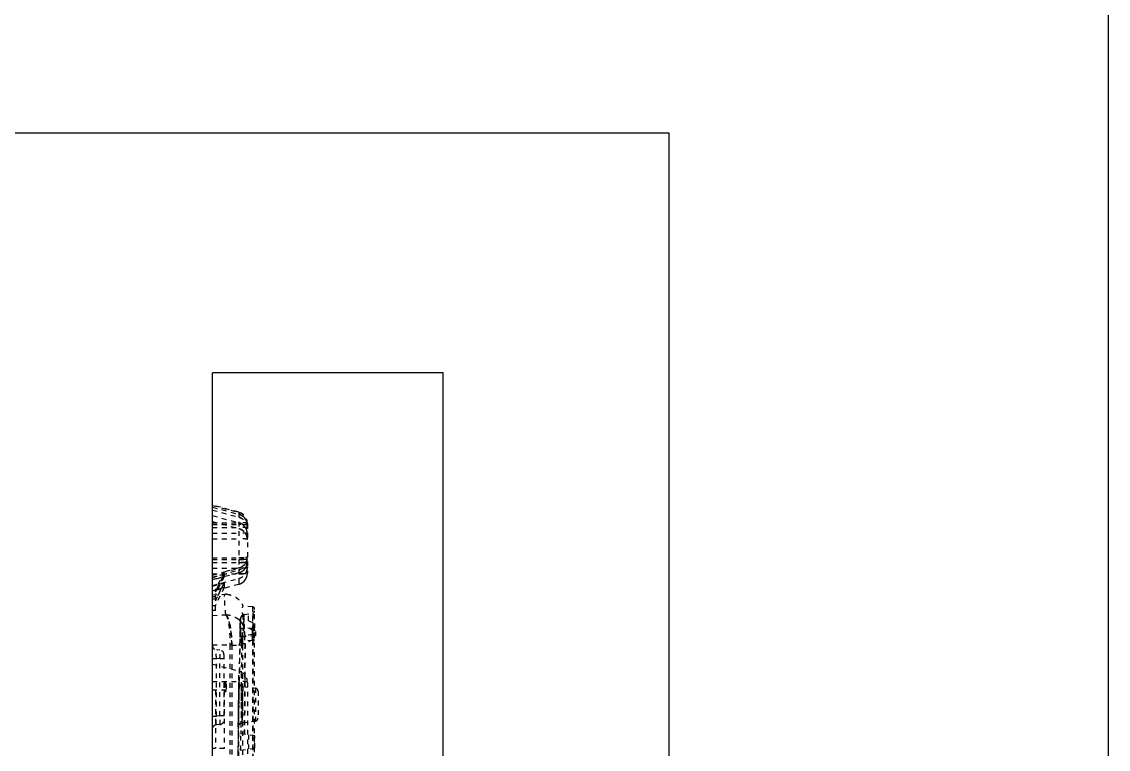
# Model space of a CAD drawing. Header units: millimetres. Extents: x -330 to 1028, y -2979 to 840.
# Drawn here: x 655.2 to 1028.4, y -1282.7 to -1032.8 of the extents above; entities that cross this region are included whole.
import ezdxf

# ---------------------------------------------------------------- set-up
doc = ezdxf.new("R2010")
doc.units = ezdxf.units.MM
doc.header["$LTSCALE"] = 16.335
doc.linetypes.add('HIDDEN', pattern=[0.2, 0.1, -0.1])
doc.layers.get('0').update_dxf_attribs({"linetype": 'CONTINUOUS'})
doc.layers.add('DEFAULT_2', color=8, linetype='HIDDEN')

msp = doc.modelspace()

# ---------------------------------------------------------------- linework, layer by layer
at = {"color": 7, "linetype": 'Continuous'}
for p, q in [((720.721, -1583.419), (720.721, -1153.419)), ((799.921, -1153.419), (720.721, -1153.419)), ((799.921, -1583.419), (799.921, -1153.419))]:
    msp.add_line(p, q, dxfattribs=at)
for points in [[(-330.231, 839.654), (1028.412, 839.654), (1028.412, -2979.398), (-330.231, -2979.398)], [(70.186, -1070.963), (877.486, -1070.963), (877.486, -1690.783), (70.186, -1690.783)]]:
    msp.add_lwpolyline(points, close=True)
at = {"layer": 'DEFAULT_2', "color": 8, "linetype": 'HIDDEN'}
for p, q in [((729.756, -1201.263), (720.721, -1198.842)), ((720.721, -1198.897), (729.756, -1201.318)), ((720.721, -1199.532), (729.756, -1201.952)), ((720.721, -1200.533), (729.756, -1202.951)), ((729.756, -1201.263), (729.756, -1226.036)), ((720.721, -1202.441), (729.756, -1204.856)), ((720.721, -1204.448), (729.756, -1206.86)), ((720.721, -1204.897), (729.756, -1204.897)), ((729.756, -1201.95), (729.756, -1201.952)), ((729.756, -1204.856), (729.756, -1204.848)), ((732.721, -1205.126), (732.721, -1222.16)), ((720.721, -1205.529), (729.756, -1205.529)), ((720.721, -1206.526), (729.756, -1206.526)), ((720.721, -1208.427), (729.756, -1208.427)), ((720.721, -1210.426), (729.756, -1210.426)), ((720.721, -1216.897), (729.756, -1216.897)), ((720.721, -1217.535), (729.756, -1217.535)), ((720.721, -1218.54), (729.756, -1218.54)), ((720.721, -1220.455), (729.756, -1220.455)), ((720.721, -1222.897), (729.756, -1220.476)), ((720.721, -1223.532), (729.756, -1221.112)), ((720.721, -1222.874), (724.379, -1221.894)), ((729.756, -1222.119), (720.721, -1224.54)), ((720.721, -1222.47), (729.756, -1222.47)), ((724.762, -1222.547), (720.721, -1223.631)), ((720.721, -1223.631), (724.568, -1222.599)), ((724.762, -1223.323), (720.721, -1224.407)), ((720.721, -1226.441), (729.756, -1224.026)), ((721.104, -1224.304), (723.859, -1223.566)), ((724.762, -1221.759), (721.721, -1227.875)), ((724.762, -1222.547), (721.721, -1228.634)), ((724.762, -1223.323), (721.721, -1229.412)), ((723.748, -1224.578), (724.315, -1223.443)), ((723.859, -1223.566), (724.762, -1223.323)), ((724.315, -1223.443), (724.762, -1222.547)), ((724.379, -1221.894), (724.762, -1221.792)), ((724.568, -1222.599), (724.762, -1222.547)), ((729.756, -1220.421), (724.762, -1221.759)), ((724.762, -1221.759), (724.762, -1221.792)), ((724.762, -1222.547), (724.762, -1223.323)), ((729.756, -1222.115), (729.756, -1222.119)), ((732.044, -1224.408), (732.41, -1223.723)), ((720.721, -1224.407), (720.94, -1224.348)), ((724.762, -1225.594), (720.721, -1226.68)), ((720.721, -1226.68), (724.373, -1225.699)), ((729.756, -1226.049), (720.721, -1228.47)), ((724.762, -1227.149), (720.721, -1228.236)), ((720.94, -1224.348), (721.104, -1224.304)), ((724.762, -1225.594), (721.721, -1231.693)), ((724.762, -1227.149), (721.721, -1233.254)), ((721.721, -1231.693), (723.747, -1227.63)), ((721.752, -1227.959), (724.762, -1227.149)), ((722.106, -1227.864), (723.748, -1224.578)), ((723.747, -1227.63), (723.867, -1227.39)), ((723.867, -1227.39), (724.141, -1226.84)), ((724.141, -1226.84), (724.762, -1225.594)), ((724.373, -1225.699), (724.762, -1225.594)), ((724.762, -1225.594), (724.762, -1227.149)), ((729.756, -1226.049), (729.882, -1226.013)), ((729.882, -1226.013), (730.468, -1225.784)), ((720.721, -1228.236), (721.111, -1228.131)), ((720.721, -1229.625), (725.07, -1229.424)), ((721.721, -1230.331), (720.721, -1230.371)), ((721.721, -1231.11), (720.721, -1231.15)), ((721.111, -1228.131), (721.554, -1228.012)), ((721.554, -1228.012), (721.752, -1227.959)), ((721.721, -1231.11), (721.721, -1227.842)), ((721.721, -1228.634), (722.106, -1227.864)), ((725.063, -1229.423), (725.063, -1229.423)), ((725.063, -1229.423), (725.068, -1229.423)), ((725.064, -1229.424), (725.065, -1229.424)), ((725.065, -1229.424), (725.07, -1229.424)), ((721.721, -1233.402), (720.721, -1233.442)), ((721.721, -1234.976), (720.721, -1235.016)), ((721.721, -1234.976), (721.721, -1231.693)), ((734.469, -1233.792), (731.236, -1233.594)), ((734.469, -1233.792), (734.469, -1241.157)), ((735.223, -1489.504), (735.223, -1234.594)), ((720.721, -1236.692), (725.325, -1236.509)), ((720.721, -1236.691), (725.325, -1236.509)), ((730.199, -1238.685), (729.828, -1260.07)), ((730.199, -1238.677), (730.33, -1237.894)), ((730.248, -1241.489), (730.33, -1237.895)), ((730.33, -1237.895), (730.302, -1239.093)), ((731.126, -1236.386), (731.134, -1236.521)), ((731.134, -1236.521), (731.138, -1236.587)), ((731.138, -1236.587), (731.145, -1236.704)), ((731.575, -1236.445), (731.199, -1236.564)), ((731.575, -1236.445), (734.559, -1235.917)), ((733.109, -1238.544), (733.109, -1236.174)), ((733.109, -1238.544), (733.236, -1238.549)), ((733.236, -1238.549), (735.155, -1239.527)), ((734.559, -1235.917), (734.559, -1243.312)), ((730.191, -1244.195), (730.234, -1241.059)), ((730.191, -1244.195), (730.234, -1241.059)), ((730.253, -1241.06), (730.212, -1244.193)), ((730.232, -1242.627), (730.212, -1244.193)), ((730.247, -1241.488), (730.232, -1242.627)), ((730.234, -1241.059), (733.638, -1241.213)), ((730.253, -1241.06), (730.247, -1241.488)), ((730.275, -1240.291), (730.248, -1241.489)), ((735.155, -1241.033), (730.248, -1241.489)), ((730.302, -1239.093), (730.275, -1240.291)), ((730.312, -1241.195), (730.298, -1241.014)), ((730.312, -1241.195), (730.33, -1241.43)), ((730.33, -1241.43), (730.35, -1241.67)), ((731.354, -1240.274), (731.427, -1240.46)), ((731.427, -1240.46), (731.492, -1240.649)), ((731.447, -1240.223), (731.486, -1240.612)), ((731.499, -1240.65), (731.483, -1240.61)), ((731.499, -1240.65), (731.484, -1240.613)), ((734.469, -1241.157), (731.577, -1240.997)), ((731.616, -1240.501), (731.632, -1240.691)), ((733.638, -1241.213), (735.557, -1242.191)), ((735.155, -1239.527), (735.155, -1241.033)), ((735.557, -1242.191), (735.557, -1243.696)), ((735.557, -1243.696), (730.191, -1244.195)), ((730.696, -1246.316), (730.634, -1255.846)), ((730.696, -1246.316), (730.634, -1255.846)), ((730.696, -1246.316), (731.942, -1246.326)), ((734.469, -1245.45), (731.024, -1245.259)), ((731.752, -1277.559), (731.942, -1246.326)), ((731.942, -1246.326), (731.874, -1257.272)), ((734.559, -1243.312), (731.937, -1243.65)), ((734.559, -1245.088), (731.942, -1246.326)), ((734.469, -1245.45), (734.472, -1245.078)), ((734.469, -1245.45), (734.469, -1485.986)), ((735.223, -1245.45), (734.469, -1245.45)), ((734.559, -1245.088), (734.559, -1486.878)), ((735.223, -1245.088), (734.559, -1245.088)), ((720.721, -1246.841), (726.727, -1246.854)), ((723.302, -1248.645), (722.09, -1248.539)), ((724.671, -1250.139), (724.671, -1272.699)), ((726.727, -1246.854), (726.727, -1485.024)), ((727.345, -1246.87), (727.345, -1484.993)), ((731.021, -1247.049), (731.019, -1484.653)), ((720.721, -1251.527), (722.09, -1251.527)), ((720.721, -1253.419), (729.756, -1255.84)), ((722.09, -1271.31), (722.09, -1251.527)), ((723.302, -1251.633), (722.09, -1251.527)), ((723.302, -1271.204), (723.302, -1251.633)), ((724.671, -1251.633), (723.302, -1251.633)), ((729.756, -1320.998), (729.756, -1255.84)), ((730.628, -1256.674), (730.507, -1277.378)), ((730.628, -1256.67), (730.61, -1259.682)), ((730.631, -1256.205), (730.628, -1256.67)), ((730.631, -1256.205), (730.628, -1256.674)), ((730.634, -1255.846), (730.631, -1256.205)), ((731.874, -1257.272), (731.86, -1259.698)), ((720.721, -1259.419), (729.756, -1259.419)), ((724.972, -1259.894), (724.671, -1259.894)), ((725.475, -1260.396), (724.671, -1260.396)), ((724.972, -1259.894), (724.972, -1262.909)), ((725.475, -1260.396), (725.475, -1262.406)), ((729.834, -1259.696), (729.432, -1286.32)), ((729.835, -1259.67), (729.602, -1275.017)), ((729.829, -1260.044), (729.602, -1275.017)), ((729.718, -1266.811), (729.811, -1261.092)), ((729.79, -1262.36), (729.806, -1261.368)), ((729.806, -1261.368), (729.809, -1261.182)), ((729.809, -1261.182), (729.81, -1261.136)), ((729.81, -1261.136), (729.824, -1260.291)), ((729.811, -1261.092), (729.828, -1260.07)), ((729.824, -1260.291), (729.828, -1260.07)), ((729.828, -1260.07), (729.835, -1259.67)), ((729.828, -1260.07), (729.832, -1259.837)), ((729.835, -1259.67), (729.829, -1260.044)), ((729.832, -1259.837), (729.833, -1259.783)), ((729.833, -1259.783), (729.835, -1259.67)), ((729.835, -1259.678), (729.834, -1259.696)), ((730.6, -1261.18), (730.567, -1266.817)), ((730.602, -1260.972), (730.6, -1261.18)), ((730.607, -1260.072), (730.602, -1260.972)), ((730.61, -1259.682), (730.607, -1260.072)), ((730.919, -1273.549), (731.152, -1261.183)), ((731.152, -1261.183), (730.919, -1273.549)), ((730.919, -1273.549), (731.152, -1261.183)), ((731.152, -1261.183), (730.919, -1273.549)), ((731.152, -1261.183), (735.492, -1261.716)), ((732.721, -1259.703), (732.721, -1285.134)), ((725.475, -1262.406), (720.721, -1262.419)), ((721.721, -1262.419), (721.721, -1282.419)), ((724.972, -1262.909), (724.671, -1262.909)), ((724.762, -1262.419), (724.762, -1282.419)), ((729.725, -1266.401), (729.746, -1265.082)), ((729.746, -1265.082), (729.762, -1264.079)), ((729.762, -1264.079), (729.78, -1262.994)), ((729.78, -1262.994), (729.79, -1262.36)), ((735.492, -1261.716), (735.492, -1272.988)), ((736.375, -1262.714), (736.375, -1271.99)), ((729.675, -1269.573), (729.694, -1268.366)), ((729.694, -1268.366), (729.718, -1266.811)), ((729.718, -1266.811), (729.725, -1266.401)), ((730.565, -1267.024), (730.507, -1277.378)), ((730.567, -1266.817), (730.565, -1267.024)), ((720.721, -1271.31), (722.09, -1271.31)), ((723.302, -1271.204), (722.09, -1271.31)), ((724.671, -1271.204), (723.302, -1271.204)), ((729.621, -1273.289), (729.634, -1272.355)), ((729.634, -1272.355), (729.645, -1271.612)), ((729.651, -1271.152), (729.661, -1270.504)), ((729.661, -1270.504), (729.675, -1269.573)), ((723.302, -1274.193), (722.09, -1274.299)), ((729.603, -1274.703), (729.606, -1274.482)), ((729.625, -1273.847), (729.608, -1274.799)), ((729.614, -1273.792), (729.621, -1273.289)), ((730.919, -1273.549), (735.492, -1272.988)), ((730.418, -1282.982), (730.449, -1277.37)), ((735.324, -1278.077), (730.449, -1277.37)), ((733.104, -1277.755), (733.104, -1282.592)), ((735.324, -1282.269), (735.324, -1278.077)), ((724.762, -1282.419), (720.721, -1282.419)), ((730.418, -1282.982), (735.324, -1282.269))]:
    msp.add_line(p, q, dxfattribs=at)
for points in [[(732.721, -1205.807), (732.72, -1205.735), (732.677, -1205.23), (732.576, -1204.753), (732.428, -1204.315), (732.241, -1203.917), (732.023, -1203.558), (731.781, -1203.239), (731.521, -1202.958), (731.247, -1202.713), (730.96, -1202.501), (730.665, -1202.318), (730.368, -1202.167), (730.074, -1202.049), (729.789, -1201.959), (729.756, -1201.95)], [(732.721, -1205.82), (732.72, -1205.758), (732.682, -1205.261), (732.586, -1204.789), (732.444, -1204.354), (732.263, -1203.957), (732.051, -1203.599), (731.815, -1203.28), (731.561, -1202.998), (731.293, -1202.75), (731.011, -1202.536), (730.72, -1202.35), (730.424, -1202.194), (730.127, -1202.068), (729.834, -1201.972), (729.756, -1201.95)], [(732.255, -1206.843), (732.074, -1206.535), (731.875, -1206.255), (731.661, -1206.002), (731.437, -1205.776), (731.202, -1205.575), (730.958, -1205.398), (730.708, -1205.241), (730.455, -1205.106), (730.2, -1204.994), (729.948, -1204.904), (729.756, -1204.848)], [(732.721, -1208.736), (732.703, -1208.35), (732.642, -1207.934), (732.543, -1207.541), (732.412, -1207.178), (732.254, -1206.842)], [(729.756, -1222.119), (730.387, -1221.891), (731.387, -1221.236), (732.144, -1220.321), (732.589, -1219.267), (732.721, -1218.242)], [(732.41, -1223.723), (732.644, -1222.95), (732.721, -1222.161)], [(730.468, -1225.784), (731.042, -1225.443), (731.577, -1224.984), (732.044, -1224.408)], [(725.549, -1229.429), (725.441, -1229.423), (725.063, -1229.423)], [(731.199, -1236.563), (730.448, -1237.299), (730.286, -1237.767), (730.23, -1238.125), (730.204, -1238.497), (730.199, -1238.676)], [(731.591, -1240.852), (731.516, -1240.657), (731.384, -1240.342), (731.361, -1240.292)], [(729.604, -1274.96), (729.604, -1274.966), (729.604, -1274.96), (729.606, -1274.922), (729.619, -1274.81), (729.649, -1274.663), (729.699, -1274.506), (729.772, -1274.345), (729.868, -1274.184), (729.989, -1274.033), (730.129, -1273.897), (730.287, -1273.779), (730.462, -1273.681), (730.653, -1273.607), (730.859, -1273.558), (730.919, -1273.549)], [(729.604, -1274.964), (729.604, -1274.964), (729.605, -1274.939), (729.613, -1274.854), (729.642, -1274.695), (729.696, -1274.513)], [(729.608, -1274.799), (729.605, -1274.929), (729.604, -1274.94)], [(729.777, -1274.333), (729.886, -1274.16), (730.021, -1273.998), (730.183, -1273.852), (730.37, -1273.729), (730.58, -1273.632), (730.81, -1273.567), (730.919, -1273.549)]]:
    msp.add_lwpolyline(points, dxfattribs=at)
for centre, radius, start, end in [((728.721, -1205.126), 4, 0, 75), ((728.723, -1205.18), 3.998, 0.01896, 74.95664), ((728.709, -1206.852), 4.038, 64.32672, 74.97058), ((728.727, -1208.713), 3.992, 10.52118, 75.05395), ((728.755, -1206.8), 3.966, 0.03547, 64.28412), ((728.668, -1205.824), 4.053, 0.24554, 9.84029), ((729.913, -1330.615), 125.086, 89.74985, 90.07189), ((728.722, -1210.737), 4.012, 43.07926, 75.05666), ((728.76, -1210.705), 3.963, 10.8217, 43.12883), ((728.64, -1208.733), 4.081, 0.0177, 10.48099), ((728.81, -1210.69), 3.911, 0.0412, 10.73891), ((728.721, -1216.557), 4, 285, 0), ((728.721, -1216.613), 4, 285.01411, 359.98035), ((728.74, -1217.257), 3.981, 284.99987, 359.97471), ((731.763, -1215.217), 3.287, 277.2743, 278.75333), ((728.791, -1220.188), 3.93, 338.55281, 359.96893), ((728.662, -1218.24), 4.059, 349.48492, 359.97825), ((728.724, -1218.256), 3.994, 284.97177, 328.08718), ((728.724, -1220.158), 4.003, 284.94468, 338.47567), ((725.254, -1234.17), 4.75, 86.44033, 92.24611), ((734.419, -1234.594), 0.804, 0, 86.5), ((734.419, -1235.125), 0.804, 280, 0), ((725.874, -1242.833), 6.108, 44.33663, 50.99817), ((731.833, -1237.928), 1.503, 151.43182, 158.89619), ((731.845, -1237.939), 1.52, 115.1642, 119.89304), ((5933.102, -1359.099), 5204.172, 178.705048, 179.198631), ((784.87, -1236.967), 54.722, 183.73201, 184.24165), ((726.544, -1242.209), 5.192, 21.66699, 34.51341), ((726.507, -1242.226), 5.234, 17.91394, 21.69289), ((801.714, -1234.5), 70.354, 184.26223, 184.63051), ((813.413, -1233.56), 82.09, 184.62484, 184.85027), ((734.424, -1241.956), 0.799, 0.01416, 57.1107), ((899.375, -1226.34), 169.725, 185.97811, 186.35175), ((893.758, -1226.946), 164.076, 185.97168, 186.35818), ((1075.674, -1247.231), 344.653, 179.77365, 179.96968), ((745.363, -1245.022), 14.341, 176.32113, 180.94573), ((474.271, -1242.35), 260.215, 359.59359, 359.84518), ((722.221, -1247.044), 1.5, 180, 265), ((723.171, -1250.139), 1.5, 0, 85), ((727.728, -1284.853), 37.955, 86.4492, 87.05064), ((728.514, -1272.516), 25.593, 85.50694, 86.49434), ((728.934, -1267.109), 20.169, 85.14776, 85.49197), ((729.083, -1265.341), 18.395, 84.98285, 85.14494), ((729.49, -1260.892), 13.927, 83.70001, 85.05205), ((728.721, -1259.703), 4, 0, 75), ((724.972, -1260.396), 0.502, 0, 90), ((731.334, -1259.694), 1.5, 179.05974, 263), ((724.972, -1262.406), 0.502, 270, 0), ((735.37, -1262.714), 1.005, 0, 83), ((735.37, -1271.99), 1.005, 277, 0), ((722.221, -1275.793), 1.5, 95, 180), ((723.171, -1272.699), 1.5, 275, 0)]:
    msp.add_arc(centre, radius, start, end, dxfattribs=at)
for points, knots in [([(732.721, -1205.82), (732.72, -1205.387), (732.578, -1204.512), (731.955, -1203.342), (730.987, -1202.431), (730.177, -1202.065), (729.756, -1201.952)], [0, 0, 0, 0, 0.2490718, 0.4992267, 0.7496114, 1, 1, 1, 1]), ([(729.756, -1202.951), (730.177, -1203.064), (730.986, -1203.43), (731.954, -1204.337), (732.577, -1205.5), (732.721, -1206.369), (732.721, -1206.798)], [0, 0, 0, 0, 0.2512836, 0.5022528, 0.7522111, 1, 1, 1, 1]), ([(732.721, -1208.732), (732.721, -1208.297), (732.579, -1207.42), (731.957, -1206.246), (730.988, -1205.335), (730.177, -1204.969), (729.756, -1204.856)], [0, 0, 0, 0, 0.2495722, 0.4997396, 0.7498688, 1, 1, 1, 1]), ([(732.721, -1205.181), (732.721, -1205.092), (732.496, -1204.999), (732.229, -1204.961), (731.868, -1204.926), (731.436, -1204.908), (730.72, -1204.895), (730.153, -1204.896), (729.756, -1204.897)], [0, 0, 0, 0, 0.0882297, 0.1752829, 0.29261, 0.4378, 0.6071621, 1, 1, 1, 1]), ([(732.269, -1204.968), (732.335, -1204.977), (732.45, -1204.996), (732.593, -1205.04), (732.694, -1205.093), (732.721, -1205.155), (732.721, -1205.181)], [0, 0, 0, 0, 0.376017, 0.6570857, 0.8512851, 1, 1, 1, 1]), ([(732.721, -1205.825), (732.721, -1205.735), (732.499, -1205.635), (732.229, -1205.596), (731.868, -1205.559), (731.436, -1205.541), (730.72, -1205.528), (730.153, -1205.528), (729.756, -1205.529)], [0, 0, 0, 0, 0.0893779, 0.176396, 0.2935738, 0.4385603, 0.6076877, 1, 1, 1, 1]), ([(732.721, -1206.8), (732.721, -1206.713), (732.493, -1206.625), (732.229, -1206.588), (731.867, -1206.555), (731.435, -1206.537), (730.72, -1206.525), (730.153, -1206.526), (729.756, -1206.526)], [0, 0, 0, 0, 0.087146, 0.1742336, 0.2917017, 0.4370833, 0.6066665, 1, 1, 1, 1]), ([(729.756, -1206.86), (730.176, -1206.973), (730.985, -1207.337), (731.952, -1208.24), (732.577, -1209.396), (732.721, -1210.261), (732.721, -1210.687)], [0, 0, 0, 0, 0.2519258, 0.5032272, 0.7529979, 1, 1, 1, 1]), ([(732.721, -1208.734), (732.721, -1208.696), (732.683, -1208.632), (732.597, -1208.586), (732.46, -1208.535), (732.223, -1208.493), (731.871, -1208.46), (731.435, -1208.439), (730.927, -1208.429), (730.359, -1208.428), (729.962, -1208.427), (729.756, -1208.427)], [0, 0, 0, 0, 0.0378913, 0.0631192, 0.0951982, 0.1817405, 0.2981677, 0.4422051, 0.6102283, 0.7978607, 1, 1, 1, 1]), ([(732.448, -1206.626), (732.469, -1206.631), (732.539, -1206.648), (732.609, -1206.671), (732.652, -1206.698)], [0, 0, 0, 0, 0.3016794, 1, 1, 1, 1]), ([(732.555, -1205.667), (732.599, -1205.683), (732.678, -1205.712), (732.721, -1205.792), (732.721, -1205.825)], [0, 0, 0, 0, 0.5885119, 1, 1, 1, 1]), ([(732.652, -1206.698), (732.663, -1206.704), (732.698, -1206.728), (732.721, -1206.771), (732.721, -1206.8)], [0, 0, 0, 0, 0.293745, 1, 1, 1, 1]), ([(732.721, -1210.69), (732.721, -1210.603), (732.491, -1210.521), (732.229, -1210.485), (731.867, -1210.454), (731.435, -1210.437), (730.719, -1210.425), (730.153, -1210.426), (729.756, -1210.426)], [0, 0, 0, 0, 0.0861212, 0.1732425, 0.290844, 0.4364066, 0.6061985, 1, 1, 1, 1]), ([(729.756, -1216.897), (730.153, -1216.897), (730.721, -1216.897), (731.435, -1216.885), (731.871, -1216.868), (732.222, -1216.835), (732.458, -1216.794), (732.597, -1216.748), (732.682, -1216.706), (732.721, -1216.645), (732.721, -1216.607)], [0, 0, 0, 0, 0.3906575, 0.5590753, 0.7034407, 0.8201383, 0.9067901, 0.938644, 0.9634712, 1, 1, 1, 1]), ([(731.661, -1216.875), (731.524, -1216.881), (730.889, -1216.898), (730.254, -1216.898), (729.756, -1216.897)], [0, 0, 0, 0, 0.215426, 1, 1, 1, 1]), ([(729.756, -1217.535), (730.153, -1217.535), (730.72, -1217.535), (731.435, -1217.522), (731.868, -1217.507), (732.229, -1217.472), (732.494, -1217.434), (732.721, -1217.344), (732.721, -1217.256)], [0, 0, 0, 0, 0.393159, 0.5626628, 0.7079637, 0.8253989, 0.91252, 1, 1, 1, 1]), ([(732.114, -1217.483), (731.778, -1217.518), (730.99, -1217.532), (730.204, -1217.535), (729.756, -1217.535)], [0, 0, 0, 0, 0.4298092, 1, 1, 1, 1]), ([(729.756, -1218.54), (730.153, -1218.54), (730.721, -1218.54), (731.435, -1218.527), (731.871, -1218.509), (732.223, -1218.475), (732.459, -1218.432), (732.597, -1218.384), (732.683, -1218.34), (732.721, -1218.277), (732.721, -1218.239)], [0, 0, 0, 0, 0.3900694, 0.5582257, 0.7023616, 0.8188942, 0.9055079, 0.9374241, 0.9624333, 1, 1, 1, 1]), ([(729.756, -1222.115), (730.177, -1222.002), (730.988, -1221.635), (731.956, -1220.724), (732.579, -1219.552), (732.721, -1218.676), (732.721, -1218.242)], [0, 0, 0, 0, 0.2502557, 0.5005197, 0.7506945, 1, 1, 1, 1]), ([(732.179, -1218.477), (731.839, -1218.521), (731.028, -1218.536), (730.221, -1218.54), (729.756, -1218.54)], [0, 0, 0, 0, 0.4244033, 1, 1, 1, 1]), ([(732.721, -1220.187), (732.721, -1220.274), (732.492, -1220.358), (732.229, -1220.395), (731.867, -1220.429), (731.435, -1220.444), (730.72, -1220.456), (730.153, -1220.456), (729.756, -1220.455)], [0, 0, 0, 0, 0.0864482, 0.1735953, 0.2911637, 0.4366504, 0.6063657, 1, 1, 1, 1]), ([(732.719, -1216.629), (732.706, -1216.7), (732.551, -1216.772), (732.348, -1216.813), (732.198, -1216.835), (732.114, -1216.844)], [0, 0, 0, 0, 0.3275787, 0.617598, 1, 1, 1, 1]), ([(732.721, -1217.256), (732.721, -1217.286), (732.68, -1217.359), (732.546, -1217.41), (732.355, -1217.455), (732.202, -1217.474), (732.114, -1217.483)], [0, 0, 0, 0, 0.1335379, 0.3247319, 0.6122012, 1, 1, 1, 1]), ([(732.553, -1218.399), (732.533, -1218.406), (732.438, -1218.435), (732.34, -1218.453), (732.263, -1218.465)], [0, 0, 0, 0, 0.209318, 1, 1, 1, 1]), ([(732.721, -1218.239), (732.721, -1218.273), (732.678, -1218.354), (732.598, -1218.384), (732.553, -1218.399)], [0, 0, 0, 0, 0.4157796, 1, 1, 1, 1]), ([(729.756, -1222.47), (730.153, -1222.471), (730.721, -1222.47), (731.435, -1222.457), (731.871, -1222.439), (732.223, -1222.404), (732.459, -1222.358), (732.597, -1222.309), (732.684, -1222.262), (732.721, -1222.197), (732.721, -1222.157)], [0, 0, 0, 0, 0.3894497, 0.5573301, 0.7012238, 0.8175832, 0.9041602, 0.9361442, 0.9613486, 1, 1, 1, 1]), ([(729.756, -1226.036), (730.177, -1225.924), (730.988, -1225.558), (731.957, -1224.647), (732.579, -1223.473), (732.721, -1222.596), (732.721, -1222.161)], [0, 0, 0, 0, 0.2500475, 0.5000729, 0.7502207, 1, 1, 1, 1]), ([(732.022, -1222.423), (731.694, -1222.454), (730.937, -1222.467), (730.182, -1222.471), (729.756, -1222.47)], [0, 0, 0, 0, 0.4366336, 1, 1, 1, 1]), ([(725.324, -1236.509), (725.189, -1235.196), (725.022, -1233.424), (724.906, -1231.319), (724.892, -1230.53), (724.902, -1230.202)], [0, 0, 0, 0, 0.6257743, 0.8443012, 1, 1, 1, 1]), ([(725.324, -1236.509), (725.267, -1235.959), (725.167, -1234.93), (725.044, -1233.496), (724.957, -1232.281), (724.909, -1231.281), (724.89, -1230.512), (724.913, -1229.934), (724.94, -1229.624), (725.015, -1229.426), (725.063, -1229.423)], [0, 0, 0, 0, 0.2326253, 0.4343265, 0.6050773, 0.7448762, 0.8537658, 0.931881, 0.9796866, 1, 1, 1, 1]), ([(724.902, -1230.202), (724.908, -1230.008), (724.925, -1229.756), (724.979, -1229.498), (725.036, -1229.425), (725.063, -1229.423)], [0, 0, 0, 0, 0.7134753, 0.9025196, 1, 1, 1, 1]), ([(725.549, -1229.429), (726.167, -1229.467), (727.391, -1229.764), (729.057, -1230.615), (730.457, -1231.88), (731.047, -1233.004), (731.236, -1233.593)], [0, 0, 0, 0, 0.2499871, 0.5000953, 0.7501348, 1, 1, 1, 1]), ([(731.486, -1240.61), (731.381, -1239.586), (731.246, -1238.16), (731.123, -1236.402), (731.074, -1235.413), (731.061, -1234.727), (731.071, -1234.288), (731.085, -1234.043), (731.11, -1233.847), (731.137, -1233.707), (731.19, -1233.591), (731.236, -1233.593)], [0, 0, 0, 0, 0.4364861, 0.6077318, 0.7476348, 0.8562411, 0.8988511, 0.9337111, 0.960899, 0.9805885, 1, 1, 1, 1]), ([(725.325, -1236.509), (725.984, -1236.483), (727.31, -1236.716), (729.113, -1237.544), (730.642, -1238.823), (731.286, -1239.999), (731.485, -1240.617)], [0, 0, 0, 0, 0.2516286, 0.5026256, 0.752154, 1, 1, 1, 1]), ([(727.345, -1246.87), (727.347, -1245.504), (727.249, -1242.938), (726.799, -1239.98), (726.26, -1238.16), (725.923, -1237.341), (725.633, -1236.821), (725.423, -1236.584), (725.325, -1236.509)], [0, 0, 0, 0, 0.3823036, 0.7179489, 0.8337229, 0.9129112, 0.9653957, 1, 1, 1, 1]), ([(725.325, -1236.509), (725.396, -1236.595), (725.539, -1236.854), (725.762, -1237.38), (726.021, -1238.207), (726.27, -1239.398), (726.481, -1240.952), (726.681, -1243.483), (726.732, -1245.488), (726.727, -1246.862)], [0, 0, 0, 0, 0.0315963, 0.083353, 0.1629057, 0.2776241, 0.429421, 0.6089146, 1, 1, 1, 1]), ([(725.325, -1236.509), (725.423, -1236.584), (725.633, -1236.821), (725.923, -1237.341), (726.26, -1238.16), (726.799, -1239.98), (727.249, -1242.938), (727.347, -1245.504), (727.345, -1246.87)], [0, 0, 0, 0, 0.0346044, 0.0870889, 0.1662772, 0.2820512, 0.6176965, 1, 1, 1, 1]), ([(730.298, -1241.014), (730.265, -1240.563), (730.216, -1239.786), (730.194, -1239.009), (730.2, -1238.684)], [0, 0, 0, 0, 0.5826053, 1, 1, 1, 1]), ([(730.2, -1238.684), (730.198, -1238.804), (730.199, -1239.418), (730.232, -1240.031), (730.264, -1240.524)], [0, 0, 0, 0, 0.1953771, 1, 1, 1, 1]), ([(730.329, -1237.895), (730.303, -1237.908), (730.264, -1237.99), (730.232, -1238.144), (730.208, -1238.384), (730.202, -1238.569), (730.2, -1238.676)], [0, 0, 0, 0, 0.1088653, 0.3062756, 0.6024434, 1, 1, 1, 1]), ([(731.199, -1236.563), (730.95, -1236.68), (730.506, -1237.06), (730.336, -1237.619), (730.33, -1237.895)], [0, 0, 0, 0, 0.5000037, 1, 1, 1, 1]), ([(731.145, -1236.704), (731.162, -1236.956), (731.246, -1238.131), (731.355, -1239.303), (731.447, -1240.223)], [0, 0, 0, 0, 0.21484, 1, 1, 1, 1]), ([(731.449, -1237.323), (731.444, -1237.661), (731.468, -1238.464), (731.52, -1239.265), (731.554, -1239.728)], [0, 0, 0, 0, 0.420546, 1, 1, 1, 1]), ([(731.928, -1243.652), (731.867, -1243.102), (731.759, -1242.075), (731.625, -1240.639), (731.528, -1239.416), (731.469, -1238.408), (731.443, -1237.611), (731.451, -1237.031), (731.483, -1236.676), (731.533, -1236.504), (731.568, -1236.452), (731.588, -1236.442)], [0, 0, 0, 0, 0.2284714, 0.4272058, 0.5962063, 0.7354894, 0.8451009, 0.9251596, 0.9760295, 0.9909843, 1, 1, 1, 1]), ([(731.588, -1236.442), (731.559, -1236.456), (731.515, -1236.548), (731.481, -1236.72), (731.456, -1236.992), (731.45, -1237.202), (731.449, -1237.323)], [0, 0, 0, 0, 0.1052981, 0.3012937, 0.5986535, 1, 1, 1, 1]), ([(730.573, -1244.016), (730.545, -1243.754), (730.45, -1242.815), (730.364, -1241.874), (730.312, -1241.195)], [0, 0, 0, 0, 0.278822, 1, 1, 1, 1]), ([(730.35, -1241.67), (730.365, -1241.848), (730.433, -1242.631), (730.51, -1243.413), (730.573, -1244.016)], [0, 0, 0, 0, 0.2273838, 1, 1, 1, 1]), ([(731.023, -1245.259), (731.015, -1244.74), (731.045, -1243.982), (731.152, -1243.02), (731.247, -1242.4), (731.344, -1241.879), (731.428, -1241.468), (731.502, -1241.189), (731.545, -1241.039), (731.577, -1240.997)], [0, 0, 0, 0, 0.3611524, 0.5259813, 0.6728522, 0.7971949, 0.8950142, 0.9631757, 1, 1, 1, 1]), ([(731.051, -1244.102), (731.086, -1243.551), (731.198, -1242.627), (731.371, -1241.714), (731.46, -1241.349)], [0, 0, 0, 0, 0.5951195, 1, 1, 1, 1]), ([(731.46, -1241.349), (731.479, -1241.272), (731.512, -1241.154), (731.55, -1241.033), (731.577, -1240.997)], [0, 0, 0, 0, 0.6417681, 1, 1, 1, 1]), ([(731.577, -1240.997), (731.593, -1240.977), (731.612, -1240.926), (731.6, -1240.875), (731.591, -1240.852)], [0, 0, 0, 0, 0.505126, 1, 1, 1, 1]), ([(731.577, -1240.997), (731.593, -1240.977), (731.612, -1240.926), (731.6, -1240.875), (731.591, -1240.852)], [0, 0, 0, 0, 0.505123, 1, 1, 1, 1]), ([(734.469, -1241.157), (734.482, -1241.304), (734.479, -1241.77), (734.489, -1242.683), (734.481, -1243.968), (734.473, -1244.933), (734.469, -1245.45)], [0, 0, 0, 0, 0.1027229, 0.3254718, 0.6384869, 1, 1, 1, 1]), ([(734.469, -1241.157), (734.666, -1241.169), (735.065, -1241.35), (735.224, -1241.759), (735.223, -1241.956)], [0, 0, 0, 0, 0.5006536, 1, 1, 1, 1]), ([(734.479, -1241.467), (734.479, -1241.43), (734.476, -1241.327), (734.475, -1241.223), (734.469, -1241.157)], [0, 0, 0, 0, 0.359004, 1, 1, 1, 1]), ([(734.485, -1243.054), (734.485, -1242.887), (734.486, -1242.358), (734.486, -1241.829), (734.479, -1241.467)], [0, 0, 0, 0, 0.3146825, 1, 1, 1, 1]), ([(735.223, -1242.524), (735.223, -1242.707), (735.089, -1243.084), (734.739, -1243.28), (734.559, -1243.312)], [0, 0, 0, 0, 0.4992239, 1, 1, 1, 1]), ([(730.692, -1245.117), (730.694, -1244.776), (730.95, -1244.074), (731.601, -1243.709), (731.937, -1243.65)], [0, 0, 0, 0, 0.4992526, 1, 1, 1, 1]), ([(730.692, -1245.117), (730.694, -1244.778), (730.948, -1244.079), (731.593, -1243.713), (731.928, -1243.652)], [0, 0, 0, 0, 0.4989685, 1, 1, 1, 1]), ([(730.692, -1245.117), (730.696, -1245.157), (730.695, -1245.282), (730.7, -1245.532), (730.698, -1245.892), (730.697, -1246.166), (730.696, -1246.315)], [0, 0, 0, 0, 0.0998286, 0.3144397, 0.6260664, 1, 1, 1, 1]), ([(730.697, -1246.232), (730.698, -1245.977), (730.701, -1245.642), (730.695, -1245.27), (730.696, -1245.154), (730.692, -1245.117)], [0, 0, 0, 0, 0.6872504, 0.9002261, 1, 1, 1, 1]), ([(731.024, -1245.259), (731.029, -1245.557), (731.023, -1246.154), (731.022, -1246.75), (731.021, -1247.049)], [0, 0, 0, 0, 0.5000032, 1, 1, 1, 1]), ([(731.937, -1243.65), (731.896, -1243.675), (731.82, -1243.771), (731.716, -1244.073), (731.686, -1244.628), (731.758, -1245.424), (731.871, -1246.013), (731.942, -1246.326)], [0, 0, 0, 0, 0.052995, 0.1271055, 0.3472755, 0.6500978, 1, 1, 1, 1]), ([(734.472, -1245.078), (734.473, -1245.003), (734.475, -1244.71), (734.478, -1244.416), (734.479, -1244.196)], [0, 0, 0, 0, 0.2532172, 1, 1, 1, 1]), ([(734.905, -1243.16), (734.879, -1243.18), (734.773, -1243.249), (734.651, -1243.296), (734.559, -1243.312)], [0, 0, 0, 0, 0.2592065, 1, 1, 1, 1]), ([(734.559, -1243.312), (734.581, -1243.322), (734.622, -1243.375), (734.679, -1243.552), (734.697, -1243.909), (734.652, -1244.448), (734.594, -1244.862), (734.559, -1245.088)], [0, 0, 0, 0, 0.0401907, 0.1028887, 0.309047, 0.6220322, 1, 1, 1, 1]), ([(734.559, -1245.088), (734.568, -1245.028), (734.603, -1244.796), (734.634, -1244.563), (734.653, -1244.39)], [0, 0, 0, 0, 0.2588075, 1, 1, 1, 1]), ([(722.09, -1251.527), (722.082, -1251.333), (722.067, -1250.95), (722.05, -1250.395), (722.04, -1249.883), (722.036, -1249.435), (722.038, -1249.069), (722.046, -1248.819), (722.056, -1248.673), (722.066, -1248.601), (722.073, -1248.563), (722.084, -1248.538), (722.09, -1248.539)], [0, 0, 0, 0, 0.1950283, 0.3829486, 0.5560493, 0.7076414, 0.8316734, 0.9234196, 0.9561258, 0.9796743, 0.9940494, 1, 1, 1, 1]), ([(723.302, -1251.633), (723.31, -1251.439), (723.325, -1251.059), (723.342, -1250.507), (723.352, -1249.998), (723.356, -1249.551), (723.354, -1249.184), (723.346, -1248.934), (723.335, -1248.786), (723.326, -1248.711), (723.318, -1248.671), (723.308, -1248.645), (723.302, -1248.645)], [0, 0, 0, 0, 0.1942748, 0.3810444, 0.5532309, 0.7042659, 0.8283797, 0.9208686, 0.954145, 0.9783734, 0.9934581, 1, 1, 1, 1]), ([(726.727, -1246.862), (726.78, -1246.863), (726.986, -1246.865), (727.192, -1246.868), (727.345, -1246.87)], [0, 0, 0, 0, 0.2561069, 1, 1, 1, 1]), ([(727.345, -1246.87), (727.656, -1246.876), (728.714, -1246.903), (729.773, -1246.943), (730.519, -1247.002)], [0, 0, 0, 0, 0.293123, 1, 1, 1, 1]), ([(730.519, -1247.002), (730.565, -1247.006), (730.731, -1247.019), (730.898, -1247.035), (731.019, -1247.049)], [0, 0, 0, 0, 0.2740015, 1, 1, 1, 1]), ([(732.721, -1259.706), (732.721, -1259.617), (732.497, -1259.522), (732.229, -1259.483), (731.868, -1259.448), (731.436, -1259.43), (730.72, -1259.418), (730.153, -1259.418), (729.756, -1259.419)], [0, 0, 0, 0, 0.0884729, 0.1755188, 0.2928143, 0.4379612, 0.6072735, 1, 1, 1, 1]), ([(729.602, -1275.017), (729.598, -1275.017), (729.606, -1274.996), (729.598, -1274.973), (729.603, -1274.919), (729.601, -1274.85), (729.603, -1274.76), (729.604, -1274.602), (729.607, -1274.356), (729.611, -1274.008), (729.617, -1273.589), (729.623, -1273.105), (729.634, -1272.343), (729.65, -1271.27), (729.671, -1269.871), (729.694, -1268.367), (729.71, -1267.335), (729.718, -1266.811)], [0, 0, 0, 0, 0.0012375, 0.0049272, 0.0110524, 0.0195959, 0.03054, 0.0438673, 0.077529, 0.1201791, 0.1713836, 0.2306263, 0.2972464, 0.4498262, 0.6227193, 0.8087068, 1, 1, 1, 1]), ([(722.09, -1274.299), (722.084, -1274.299), (722.073, -1274.275), (722.066, -1274.237), (722.056, -1274.164), (722.046, -1274.018), (722.038, -1273.769), (722.036, -1273.402), (722.04, -1272.954), (722.05, -1272.442), (722.067, -1271.887), (722.082, -1271.505), (722.09, -1271.31)], [0, 0, 0, 0, 0.0059495, 0.020322, 0.0438822, 0.0766217, 0.1684489, 0.2925641, 0.4441423, 0.6171291, 0.8049628, 1, 1, 1, 1]), ([(723.302, -1274.193), (723.308, -1274.192), (723.318, -1274.167), (723.326, -1274.127), (723.335, -1274.052), (723.346, -1273.905), (723.354, -1273.655), (723.356, -1273.288), (723.352, -1272.842), (723.342, -1272.332), (723.325, -1271.779), (723.31, -1271.399), (723.302, -1271.204)], [0, 0, 0, 0, 0.0065142, 0.0215545, 0.0457122, 0.0788991, 0.1712065, 0.2951752, 0.4461577, 0.6183891, 0.8054233, 1, 1, 1, 1]), ([(729.602, -1275.017), (729.6, -1275.017), (729.603, -1275.007), (729.6, -1274.996), (729.602, -1274.969), (729.601, -1274.918), (729.602, -1274.827), (729.603, -1274.749), (729.603, -1274.703)], [0, 0, 0, 0, 0.0158847, 0.0632272, 0.1419017, 0.2517596, 0.5644217, 1, 1, 1, 1]), ([(729.606, -1274.482), (729.606, -1274.433), (729.609, -1274.203), (729.612, -1273.973), (729.614, -1273.792)], [0, 0, 0, 0, 0.2137393, 1, 1, 1, 1]), ([(730.418, -1282.982), (730.421, -1282.514), (730.438, -1281.345), (730.426, -1279.474), (730.445, -1278.071), (730.449, -1277.37)], [0, 0, 0, 0, 0.2500013, 0.6250004, 1, 1, 1, 1])]:
    msp.add_open_spline(points, degree=3, knots=knots, dxfattribs=at)
for points in [[(729.756, -1201.952), (730.238, -1202.081), (730.703, -1202.305), (731.103, -1202.602)], [(731.103, -1202.602), (731.503, -1202.899), (731.852, -1203.277), (732.114, -1203.699)], [(732.114, -1203.699), (732.385, -1204.133), (732.574, -1204.628), (732.661, -1205.132)], [(731.103, -1219.825), (730.703, -1220.122), (730.238, -1220.347), (729.756, -1220.476)], [(732.114, -1218.73), (731.851, -1219.151), (731.502, -1219.529), (731.103, -1219.825)], [(732.653, -1218.981), (732.562, -1219.468), (732.377, -1219.947), (732.115, -1220.367)], [(732.652, -1220.918), (732.561, -1221.4), (732.375, -1221.873), (732.113, -1222.289)], [(730.243, -1238.564), (730.455, -1238.781), (730.65, -1239.017), (730.823, -1239.267)], [(730.43, -1237.386), (730.368, -1237.547), (730.334, -1237.722), (730.33, -1237.895)], [(731.088, -1236.621), (730.85, -1236.758), (730.644, -1236.968), (730.513, -1237.209)], [(731.591, -1240.852), (731.565, -1240.781), (731.516, -1240.721), (731.492, -1240.649)], [(731.541, -1240.75), (731.525, -1240.722), (731.509, -1240.694), (731.498, -1240.665)], [(731.584, -1240.833), (731.571, -1240.805), (731.556, -1240.777), (731.541, -1240.75)], [(734.858, -1241.285), (734.743, -1241.211), (734.605, -1241.165), (734.469, -1241.157)], [(731.024, -1245.87), (731.025, -1245.666), (731.028, -1245.462), (731.024, -1245.259)], [(731.86, -1259.698), (731.825, -1265.652), (731.784, -1271.605), (731.752, -1277.559)]]:
    msp.add_open_spline(points, degree=3, dxfattribs=at)

doc.saveas('drawing.dxf')
